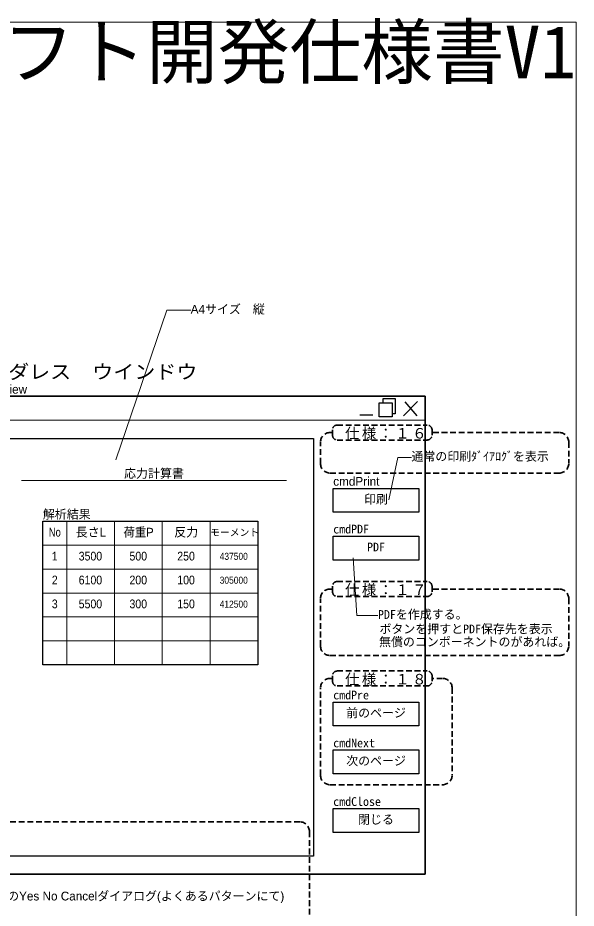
# Model space of a CAD drawing. Units: millimetres on the paper. Extents: x -205 to 205, y -143 to 144.
# Drawn here: x 88.2 to 205, y -42.3 to 143.9 of the extents above; entities that cross this region are included whole.
import ezdxf
from ezdxf.enums import TextEntityAlignment as Align

# ---------------------------------------------------------------- set-up
doc = ezdxf.new("R2010")
doc.units = ezdxf.units.MM
doc.linetypes.add('DASHED1', pattern=[1.8, 1.2, -0.6])
for name, color, linetype, lineweight in [('E-0', 4, 'Continuous', 13), ('E-1', 7, 'Continuous', 25), ('E-2', 3, 'Continuous', 35), ('E-6', 134, 'DASHED1', 35), ('F-0', 4, 'Continuous', 13)]:
    doc.layers.add(name, color=color, linetype=linetype, lineweight=lineweight)
doc.layers.add('E-8', color=7, linetype='Continuous')
doc.styles.add('HGｺﾞｼｯｸM', font='')
doc.styles.add('ＭＳ ゴシック', font='')
doc.styles.get('HGｺﾞｼｯｸM').set_extended_font_data('HGｺﾞｼｯｸM')
doc.styles.get('ＭＳ ゴシック').set_extended_font_data('MS Gothic')

msp = doc.modelspace()

# ---------------------------------------------------------------- linework, layer by layer
at = {"layer": 'E-0'}
for p, q in [((108.672, 51.446), (119.367, 82.749)), ((119.367, 82.749), (124.342, 82.749)), ((173.429, 59.763), (55.242, 59.763)), ((88.943, 47.147), (144.361, 47.147)), ((93.404, 38.612), (138.404, 38.612)), ((93.404, 38.612), (93.404, 8.612)), ((98.404, 38.612), (98.404, 8.612)), ((108.404, 38.612), (108.404, 8.612)), ((118.404, 38.612), (118.404, 8.612)), ((128.404, 38.612), (128.404, 8.612)), ((138.404, 38.612), (138.404, 8.612)), ((93.404, 33.612), (138.404, 33.612)), ((93.404, 28.612), (138.404, 28.612)), ((93.404, 28.612), (138.404, 28.612)), ((93.404, 23.612), (138.404, 23.612)), ((93.404, 23.612), (138.404, 23.612)), ((93.404, 18.612), (138.404, 18.612)), ((93.404, 18.612), (138.404, 18.612)), ((93.404, 13.612), (138.404, 13.612)), ((93.404, 8.612), (138.404, 8.612))]:
    msp.add_line(p, q, dxfattribs=at)
for points in [[(165.783, 43.118), (167.693, 51.962), (170.523, 51.962)], [(158.326, 31), (159.069, 18.9), (163.527, 18.9)]]:
    msp.add_lwpolyline(points, dxfattribs=at)
at = {"layer": 'E-1'}
for p, q in [((164.606, 63.361), (164.606, 64.305)), ((171.812, 63.704), (168.895, 60.702)), ((169.153, 63.618), (171.641, 60.702)), ((159.716, 60.873), (162.419, 60.873)), ((154.162, 45.505), (172.079, 45.505)), ((172.079, 45.505), (172.079, 40.505)), ((154.162, 35.514), (172.079, 35.514)), ((172.079, 35.514), (172.079, 30.514)), ((154.162, 0.807), (172.079, 0.807)), ((172.079, 0.807), (172.079, -4.193)), ((154.162, -9.223), (172.079, -9.223)), ((172.079, -9.223), (172.079, -14.223)), ((154.162, -21.482), (172.079, -21.482)), ((172.079, -21.482), (172.079, -26.482))]:
    msp.add_line(p, q, dxfattribs=at)
for points in [[(163.748, 63.361), (166.493, 63.361), (166.493, 60.444), (163.748, 60.444)], [(93.404, 38.612), (138.404, 38.612), (138.404, 8.612), (93.404, 8.612)]]:
    msp.add_lwpolyline(points, close=True, dxfattribs=at)
for points in [[(164.606, 64.305), (167.137, 64.305), (167.137, 61.088), (166.493, 61.088)], [(81.565, 55.898), (150.068, 55.898), (150.068, -31.432), (81.565, -31.432)], [(172.079, 40.505), (154.162, 40.505), (154.162, 45.505)], [(172.079, 30.514), (154.162, 30.514), (154.162, 35.514)], [(172.079, -4.193), (154.162, -4.193), (154.162, 0.807)], [(172.079, -14.223), (154.162, -14.223), (154.162, -9.223)], [(172.079, -26.482), (154.162, -26.482), (154.162, -21.482)]]:
    msp.add_lwpolyline(points, dxfattribs=at)
at = {"layer": 'E-2'}
for p, q in [((173.429, -35.237), (173.429, 64.763)), ((55.242, -35.237), (173.429, -35.237))]:
    msp.add_line(p, q, dxfattribs=at)
msp.add_lwpolyline([(173.429, 64.763), (55.242, 64.763), (55.242, -35.237)], dxfattribs=at)
at = {"layer": 'E-6', "color": 5}
for p, q in [((154.001, 56.615), (154.001, 57.74)), ((155.001, 58.74), (173.835, 58.74)), ((174.835, 56.615), (174.835, 57.74)), ((153.501, 57.178), (154.001, 57.178)), ((201.441, 57.178), (174.835, 57.178)), ((151.501, 50.703), (151.501, 55.178)), ((155.001, 55.615), (173.835, 55.615)), ((203.441, 55.178), (203.441, 50.703)), ((153.501, 48.703), (201.441, 48.703)), ((153.501, 24.449), (154.001, 24.449)), ((154.001, 23.886), (154.001, 25.011)), ((155.001, 26.011), (173.835, 26.011)), ((174.835, 23.886), (174.835, 25.011)), ((201.441, 24.449), (174.835, 24.449)), ((151.501, 12.533), (151.501, 22.449)), ((155.001, 22.886), (173.835, 22.886)), ((203.441, 22.449), (203.441, 12.533)), ((153.501, 10.533), (201.441, 10.533)), ((153.501, 5.736), (154.001, 5.736)), ((154.001, 5.174), (154.001, 6.299)), ((155.001, 7.299), (173.835, 7.299)), ((174.835, 5.174), (174.835, 6.299)), ((177.04, 5.736), (174.835, 5.736)), ((151.501, -14.496), (151.501, 3.736)), ((155.001, 4.174), (173.835, 4.174)), ((179.04, 3.736), (179.04, -14.496)), ((153.501, -16.496), (177.04, -16.496))]:
    msp.add_line(p, q, dxfattribs=at)
at = {"layer": 'E-6'}
for p, q in [((147.174, -24.263), (26.66, -24.263)), ((149.174, -26.263), (149.174, -73.247))]:
    msp.add_line(p, q, dxfattribs=at)
at = {"layer": 'E-6', "color": 5}
for centre, radius, start, end in [((155.001, 57.74), 1, 90, 180), ((173.835, 57.74), 1, 0, 90), ((153.501, 55.178), 2, 90, 180), ((155.001, 56.615), 1, 180, 270), ((173.835, 56.615), 1, 270, 0), ((201.441, 55.178), 2, 0, 90), ((153.501, 50.703), 2, 180, 270), ((201.441, 50.703), 2, 270, 0), ((153.501, 22.449), 2, 90, 180), ((155.001, 25.011), 1, 90, 180), ((173.835, 25.011), 1, 0, 90), ((201.441, 22.449), 2, 0, 90), ((155.001, 23.886), 1, 180, 270), ((173.835, 23.886), 1, 270, 0), ((153.501, 12.533), 2, 180, 270), ((201.441, 12.533), 2, 270, 0), ((153.501, 3.736), 2, 90, 180), ((155.001, 6.299), 1, 90, 180), ((173.835, 6.299), 1, 0, 90), ((177.04, 3.736), 2, 0, 90), ((155.001, 5.174), 1, 180, 270), ((173.835, 5.174), 1, 270, 0), ((153.501, -14.496), 2, 180, 270), ((177.04, -14.496), 2, 270, 0)]:
    msp.add_arc(centre, radius, start, end, dxfattribs=at)
at = {"layer": 'E-6'}
msp.add_arc((147.174, -26.263), 2, 0, 90, dxfattribs=at)
at = {"layer": 'F-0'}
msp.add_line((205, 143), (-205, 143), dxfattribs=at)
msp.add_lwpolyline([(-205, -143), (205, -143), (205, 143)], dxfattribs=at)

# ---------------------------------------------------------------- texts
at = {"layer": 'E-0', "color": 7}
for s, height, style, p in [('C＃サンプルソフト開発仕様書V1', 11, 'ＭＳ ゴシック', (-12.5, 128)), ('A4サイズ\u3000縦', 1.833, 'HGｺﾞｼｯｸM', (124.342, 81.499)), ('通常の印刷ﾀﾞｲｱﾛｸﾞを表示', 1.833, 'ＭＳ ゴシック', (170.523, 50.712)), ('応力計算書', 1.833, 'HGｺﾞｼｯｸM', (110.402, 47.147)), ('PDFを作成する。', 1.833, 'ＭＳ ゴシック', (163.527, 17.65)), ('ボタンを押すとPDF保存先を表示', 1.833, 'ＭＳ ゴシック', (163.83, 14.625)), ('無償のコンポーネントのがあれば。', 1.833, 'ＭＳ ゴシック', (163.742, 11.917)), ('セーブしていなかったら、名前を付けて保存・名前があるならセーブするかのYes No Cancelダイアログ(よくあるパターンにて)', 1.833, 'HGｺﾞｼｯｸM', (0.927, -41.252))]:
    msp.add_text(s, height=height, dxfattribs=dict(at, style=style)).set_placement(p, align=Align.BOTTOM_LEFT)
at = {"layer": 'E-0', "color": 7, "style": 'HGｺﾞｼｯｸM'}
for s, height, width, p in [('モーダレス\u3000ウインドウ', 2.933, 1.1, (77.325, 67.54)), ('No', 1.833, 0.8, (94.654, 34.862)), ('1', 1.833, 0.9, (95.279, 29.862)), ('2', 1.833, 0.9, (95.279, 24.862)), ('3', 1.833, 0.9, (95.279, 19.862))]:
    msp.add_text(s, height=height, dxfattribs=dict(at, width=width)).set_placement(p, align=Align.BOTTOM_LEFT)
at = {"layer": 'E-1'}
for s, style, p in [('fmPrintPreview', 'HGｺﾞｼｯｸM', (73.622, 64.763)), ('cmdPrint', 'HGｺﾞｼｯｸM', (154.162, 45.505)), ('解析結果', 'HGｺﾞｼｯｸM', (93.404, 38.612)), ('cmdPDF', 'ＭＳ ゴシック', (154.162, 35.514)), ('cmdPre', 'ＭＳ ゴシック', (154.162, 0.807)), ('cmdNext', 'ＭＳ ゴシック', (154.162, -9.223)), ('cmdClose', 'ＭＳ ゴシック', (154.162, -21.482))]:
    msp.add_text(s, height=1.833, dxfattribs=dict(at, style=style)).set_placement(p, align=Align.BOTTOM_LEFT)
at = {"layer": 'E-6', "color": 7, "char_height": 2.199, "attachment_point": 7, "style": 'ＭＳ ゴシック'}
for s, insert in [('\\T1.17;仕様：１６', (156.64, 55.678)), ('\\T1.17;仕様：１７', (156.64, 22.949)), ('\\T1.17;仕様：１８', (156.64, 4.236))]:
    msp.add_mtext(s, dxfattribs=dict(at, insert=insert))
at = {"layer": 'E-8'}
for s, height, style, p in [('印刷', 1.833, 'HGｺﾞｼｯｸM', (160.62, 41.755)), ('長さL', 1.833, 'HGｺﾞｼｯｸM', (100.279, 34.862)), ('反力', 1.833, 'HGｺﾞｼｯｸM', (120.904, 34.862)), ('モーメント', 1.466, 'HGｺﾞｼｯｸM', (128.404, 35.112)), ('PDF', 1.833, 'ＭＳ ゴシック', (161.245, 31.764)), ('前のページ', 1.833, 'ＭＳ ゴシック', (156.87, -2.943)), ('次のページ', 1.833, 'ＭＳ ゴシック', (156.87, -12.973)), ('閉じる', 1.833, 'ＭＳ ゴシック', (159.37, -25.232))]:
    msp.add_text(s, height=height, dxfattribs=dict(at, style=style)).set_placement(p, align=Align.BOTTOM_LEFT)
at = {"layer": 'E-8', "style": 'HGｺﾞｼｯｸM'}
for s, height, width, p in [('荷重P', 1.833, 0.95, (110.279, 34.862)), ('3500', 1.833, 0.9, (100.904, 29.862)), ('500', 1.833, 0.9, (111.529, 29.862)), ('250', 1.833, 0.9, (121.529, 29.862)), ('437500', 1.466, 0.9, (130.404, 30.112)), ('6100', 1.833, 0.9, (100.904, 24.862)), ('200', 1.833, 0.9, (111.529, 24.862)), ('100', 1.833, 0.9, (121.529, 24.862)), ('305000', 1.466, 0.9, (130.404, 25.112)), ('5500', 1.833, 0.9, (100.904, 19.862)), ('300', 1.833, 0.9, (111.529, 19.862)), ('150', 1.833, 0.9, (121.529, 19.862)), ('412500', 1.466, 0.9, (130.404, 20.112))]:
    msp.add_text(s, height=height, dxfattribs=dict(at, width=width)).set_placement(p, align=Align.BOTTOM_LEFT)

doc.saveas('drawing.dxf')
